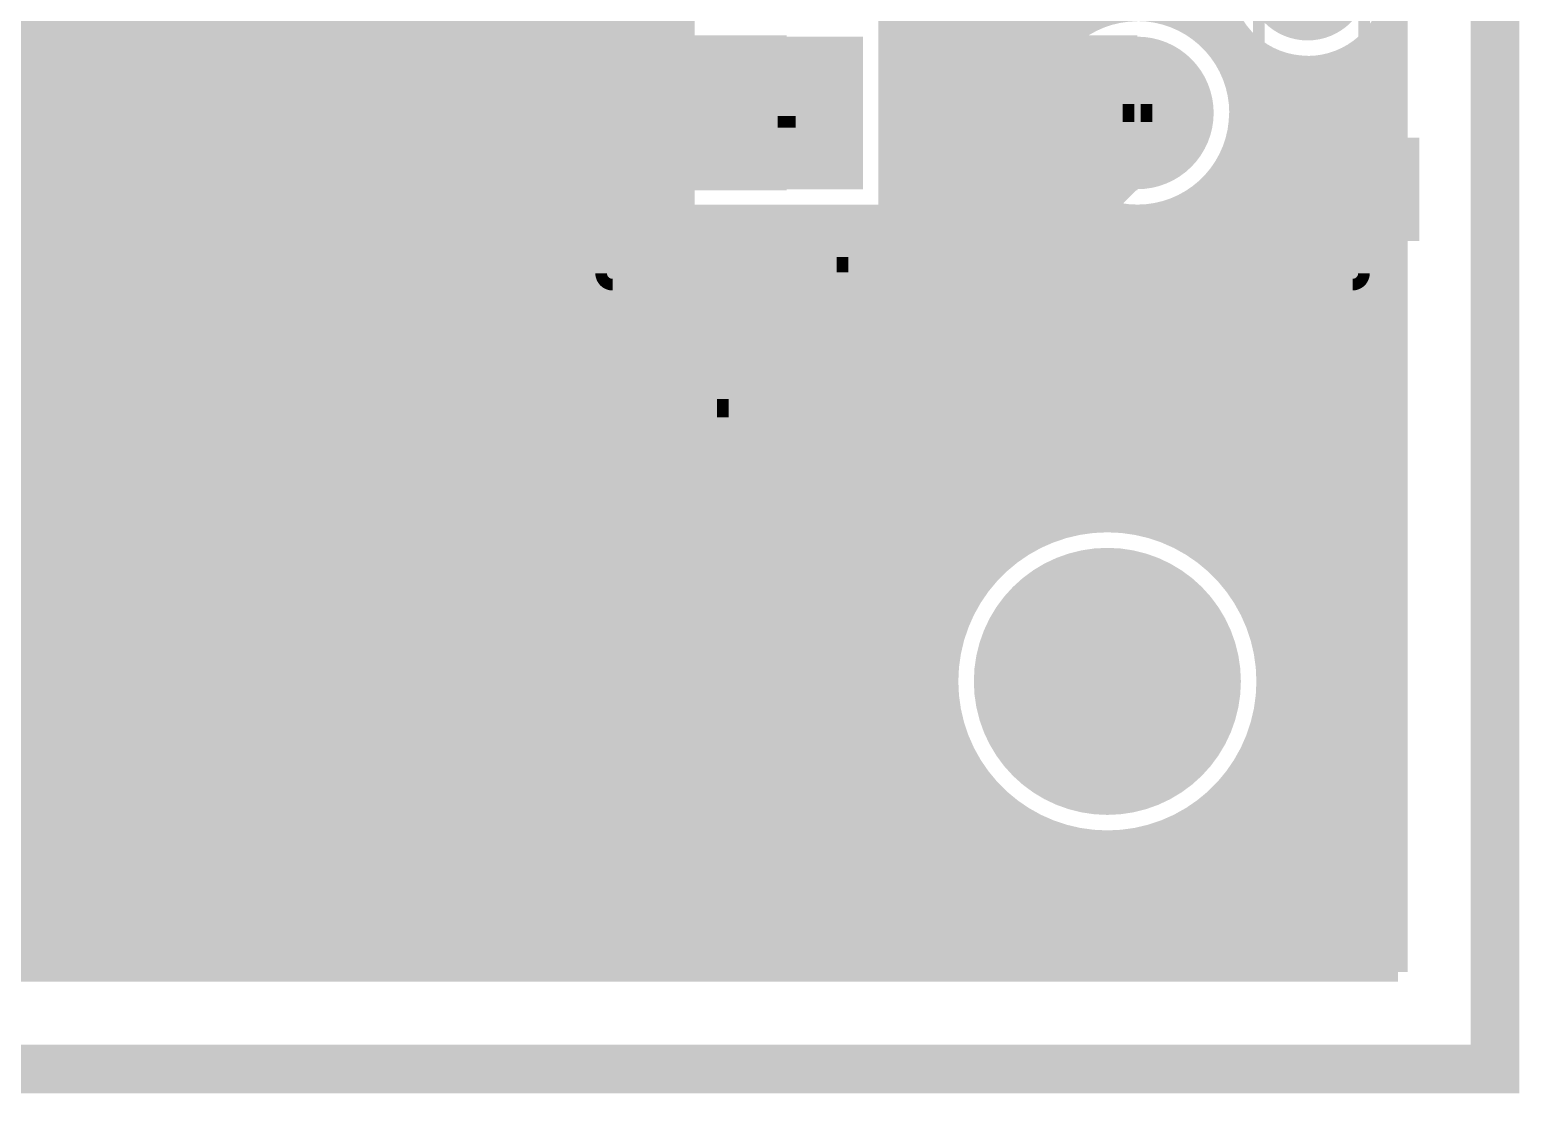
# Model space of a CAD drawing. Extents: x -5 to 112, y -62 to 71.
# Drawn here: x 92.56 to 112.08, y -5.4 to 8.54 of the extents above; entities that cross this region are included whole.
import ezdxf

# ---------------------------------------------------------------- set-up
doc = ezdxf.new("R2010")
doc.units = 0
doc.header["$MEASUREMENT"] = 0
doc.layers.get('0').update_dxf_attribs({"linetype": 'CONTINUOUS'})
for name, color, linetype in [('25-336-0_BOT', 7, 'CONTINUOUS'), ('25-336-0_DRD', 7, 'CONTINUOUS'), ('25-336-0_DRL', 2, 'CONTINUOUS'), ('25-336-0_IN1', 4, 'CONTINUOUS'), ('25-336-0_IN2', 3, 'CONTINUOUS'), ('25-336-0_SMB', 5, 'CONTINUOUS'), ('25-336-0_SMT', 10, 'CONTINUOUS'), ('25-336-0_SST', 9, 'CONTINUOUS'), ('25-336-0_TOP', 12, 'CONTINUOUS'), ('THRUHOLE_NPT', 13, 'CONTINUOUS'), ('THRUHOLE_TAP', 8, 'CONTINUOUS')]:
    doc.layers.add(name, color=color, linetype=linetype)

# ---------------------------------------------------------------- blocks, each defined once
blk = doc.blocks.new('ROUND_1')
at = {"const_width": 1.75006}
blk.add_lwpolyline([(-0.87503, 0, 1), (0.87503, 0, 1)], format="xyb", close=True, dxfattribs=at)
blk = doc.blocks.new('SQUARE_19')
blk.add_solid([(0.99949, 0.99949), (0.99949, -0.99949), (-0.99949, 0.99949), (-0.99949, -0.99949)])
blk = doc.blocks.new('ROUND_30')
at = {"const_width": 0.99949}
blk.add_lwpolyline([(-0.499744, 0, 1), (0.499744, 0, 1)], format="xyb", close=True, dxfattribs=at)
blk = doc.blocks.new('ROUND_31')
at = {"const_width": 0.8001}
blk.add_lwpolyline([(-0.40005, 0, 1), (0.40005, 0, 1)], format="xyb", close=True, dxfattribs=at)
blk = doc.blocks.new('ROUND_59')
at = {"const_width": 0.50038}
blk.add_lwpolyline([(-0.25019, 0, 1), (0.25019, 0, 1)], format="xyb", close=True, dxfattribs=at)
blk = doc.blocks.new('ROUND_70')
at = {"const_width": 0.7493}
blk.add_lwpolyline([(-0.37465, 0, 1), (0.37465, 0, 1)], format="xyb", close=True, dxfattribs=at)

msp = doc.modelspace()

# ---------------------------------------------------------------- linework, layer by layer
at = {"layer": '25-336-0_BOT'}
for points, const_width in [([(107.0737, 7.44982), (106.63682, 7.44982), (103.759, 4.572), (98.298, 4.572), (92.71, 10.16)], 2.032), ([(93.32468, -2.90068), (92.68968, -2.90068), (92.583, -3.1115), (92.583, -3.32232), (92.68968, -3.53568), (93.32468, -3.53568), (93.42882, -3.32232), (93.42882, -3.1115), (93.00718, -2.26568)], 0.1524), ([(94.68612, -3.32232), (94.4753, -3.53568), (94.05112, -3.53568), (93.8403, -3.32232), (93.8403, -3.1115), (94.26448, -2.68732), (93.8403, -2.26568), (94.68612, -2.26568)], 0.1524), ([(95.94342, -3.32232), (95.7326, -3.53568), (95.30842, -3.53568), (95.0976, -3.32232), (95.0976, -3.1115), (95.52178, -2.68732), (95.0976, -2.26568), (95.94342, -2.26568)], 0.1524), ([(98.45802, -3.32232), (98.35388, -3.53568), (97.71888, -3.53568), (97.6122, -3.32232), (97.6122, -2.90068), (97.82302, -2.68732), (98.45802, -2.68732), (98.45802, -2.26568), (97.6122, -2.26568)], 0.1524), ([(98.8695, -3.53568), (99.71532, -3.53568), (98.8695, -2.68732), (98.8695, -2.4765), (98.97618, -2.26568), (99.61118, -2.26568), (99.71532, -2.4765)], 0.1524), ([(96.3549, -2.90068), (97.20072, -2.90068)], 0.1524)]:
    msp.add_lwpolyline(points, dxfattribs=dict(at, const_width=const_width))
at = {"layer": '25-336-0_DRD'}
for points, const_width in [([(-5.08, 7.62), (-5.08, 71.12), (111.76, 71.12), (111.76, -5.08), (-5.08, -5.08), (-5.08, 7.62)], 0.635), ([(109.30382, 9.83488), (109.30382, 8.56488)], 0.254), ([(102.4763, 8.08482), (101.8413, 7.44982)], 0.254), ([(103.1113, 7.44982), (102.4763, 8.08482)], 0.254), ([(107.0737, 8.08482), (106.4387, 7.44982)], 0.254), ([(107.7087, 7.44982), (107.0737, 8.08482)], 0.254), ([(101.8413, 7.44982), (102.4763, 6.81482)], 0.254), ([(102.4763, 6.81482), (103.1113, 7.44982)], 0.254), ([(106.4387, 7.44982), (107.0737, 6.81482)], 0.254), ([(107.0737, 6.81482), (107.7087, 7.44982)], 0.254), ([(106.045, 0.635), (106.045, -0.635)], 0.254), ([(107.315, 0.635), (106.045, 0.635)], 0.254), ([(107.315, 0.635), (106.045, -0.635)], 0.254), ([(107.315, -0.635), (106.045, 0.635)], 0.254), ([(107.315, -0.635), (107.315, 0.635)], 0.254), ([(106.045, -0.635), (107.315, -0.635)], 0.254)]:
    msp.add_lwpolyline(points, dxfattribs=dict(at, const_width=const_width))
at = {"layer": '25-336-0_DRL', "const_width": 0.635}
msp.add_lwpolyline([(-5.08, 7.62), (-5.08, 71.12), (111.76, 71.12), (111.76, -5.08), (-5.08, -5.08), (-5.08, 7.62)], dxfattribs=at)
at = {"layer": '25-336-0_IN1', "const_width": 0.254}
for points in [[(110.49, 34.163), (110.49, -3.81)], [(103.9368, 31.22676), (103.9368, -3.81)], [(105.537, 31.17342), (105.537, 1.73736)], [(104.1654, 31.09214), (104.1654, -3.81)], [(104.394, 31.00578), (104.394, -3.81)], [(104.6226, 30.9626), (104.6226, 0.30734)], [(104.8512, 30.95752), (104.8512, 0.9906)], [(105.0798, 30.988), (105.0798, 1.32842)], [(105.3084, 31.05658), (105.3084, 1.56464)], [(100.965, 25.146), (100.965, -3.81)], [(100.7364, 24.9174), (100.7364, -3.81)], [(100.5078, 24.6888), (100.5078, -3.81)], [(100.2792, 24.4602), (100.2792, -3.81)], [(100.0506, 24.2316), (100.0506, -3.81)], [(99.822, 24.003), (99.822, -3.81)], [(99.5934, 23.7744), (99.5934, -3.81)], [(99.3648, 23.5458), (99.3648, -3.81)], [(99.1362, 23.3172), (99.1362, -3.81)], [(98.9076, 23.0886), (98.9076, -3.81)], [(98.679, 22.86), (98.679, -3.81)], [(98.4504, 22.6314), (98.4504, -3.81)], [(98.2218, 22.4028), (98.2218, -3.81)], [(97.9932, 22.1742), (97.9932, -3.81)], [(94.3356, 21.971), (94.3356, -3.81)], [(94.5642, 21.971), (94.5642, -3.81)], [(94.7928, 21.971), (94.7928, -3.81)], [(95.0214, 21.971), (95.0214, -3.81)], [(95.25, 21.14296), (95.25, -3.81)], [(97.7646, 21.07692), (97.7646, -3.81)], [(95.4786, 20.73656), (95.4786, -3.81)], [(97.536, 20.70608), (97.536, -3.81)], [(95.7072, 20.51558), (95.7072, -3.81)], [(95.9358, 20.37588), (95.9358, -3.81)], [(97.3074, 20.4978), (97.3074, -3.81)], [(96.1644, 20.29206), (96.1644, -3.81)], [(96.393, 20.24888), (96.393, -3.81)], [(96.6216, 20.24634), (96.6216, -3.81)], [(96.8502, 20.28444), (96.8502, -3.81)], [(97.0788, 20.36572), (97.0788, -3.81)], [(105.7656, 10.7188), (105.7656, 7.68096)], [(105.9942, 10.17524), (105.9942, 8.22452)], [(108.0516, 10.04824), (108.0516, 8.35152)], [(94.107, 9.8552), (94.107, -3.81)], [(106.2228, 9.92886), (106.2228, 8.4709)], [(107.823, 9.85012), (107.823, 8.5471)], [(106.4514, 9.77646), (106.4514, 8.6233)], [(93.8784, 9.3345), (93.8784, -3.81)], [(93.6498, 9.0805), (93.6498, -3.81)], [(93.4212, 8.91794), (93.4212, -3.81)], [(92.5068, 8.74522), (92.5068, -3.81)], [(92.7354, 8.72998), (92.7354, -3.81)], [(92.964, 8.75284), (92.964, -3.81)], [(93.1926, 8.8138), (93.1926, -3.81)], [(101.14534, 8.78078), (101.14534, 6.11886)], [(103.80472, 8.78078), (103.80472, 6.11886)], [(108.2802, 8.7249), (108.2802, 8.00862)], [(110.3376, 8.74268), (110.3376, -3.81)], [(101.14534, 8.5344), (52.48148, 8.5344)], [(106.30662, 8.5344), (103.80472, 8.5344)], [(108.39196, 8.5344), (107.84332, 8.5344)], [(110.49, 8.5344), (110.21568, 8.5344)], [(101.14534, 8.3058), (52.37226, 8.3058)], [(106.0577, 8.3058), (103.80472, 8.3058)], [(108.61294, 8.3058), (108.09224, 8.3058)], [(108.5088, 8.39724), (108.5088, 0.9906)], [(110.49, 8.3058), (109.9947, 8.3058)], [(110.109, 8.4074), (110.109, -3.81)], [(101.14534, 8.0772), (52.18176, 8.0772)], [(105.90276, 8.0772), (103.80472, 8.0772)], [(109.1819, 8.0772), (108.24718, 8.0772)], [(108.7374, 8.22198), (108.7374, 0.30734)], [(108.966, 8.12292), (108.966, -3.81)], [(109.1946, 8.07466), (109.1946, -3.81)], [(109.4232, 8.0772), (109.4232, -3.81)], [(110.49, 8.0772), (109.42828, 8.0772)], [(109.6518, 8.12546), (109.6518, -3.81)], [(109.8804, 8.22706), (109.8804, -3.81)], [(101.14534, 7.8486), (51.8033, 7.8486)], [(105.80624, 7.8486), (103.80472, 7.8486)], [(110.49, 7.8486), (108.34116, 7.8486)], [(101.14534, 7.62), (32.9692, 7.62)], [(105.75544, 7.62), (103.80472, 7.62)], [(110.49, 7.62), (108.39196, 7.62)], [(101.14534, 7.3914), (32.9692, 7.3914)], [(105.74528, 7.3914), (103.80472, 7.3914)], [(110.49, 7.3914), (108.40212, 7.3914)], [(101.14534, 7.1628), (32.9692, 7.1628)], [(105.77576, 7.1628), (103.80472, 7.1628)], [(105.7656, 7.21868), (105.7656, 1.8669)], [(110.49, 7.1628), (108.37164, 7.1628)], [(101.14534, 6.9342), (32.9692, 6.9342)], [(105.84942, 6.9342), (103.80472, 6.9342)], [(110.49, 6.9342), (108.30052, 6.9342)], [(101.14534, 6.7056), (32.9692, 6.7056)], [(105.97388, 6.7056), (103.80472, 6.7056)], [(110.49, 6.7056), (108.17606, 6.7056)], [(108.2802, 6.88848), (108.2802, 1.32842)], [(105.9942, 6.67512), (105.9942, 1.96342)], [(108.0516, 6.54812), (108.0516, 1.56464)], [(101.14534, 6.477), (32.9692, 6.477)], [(106.16946, 6.477), (103.80472, 6.477)], [(106.2228, 6.42874), (106.2228, 2.02946)], [(107.823, 6.35), (107.823, 1.73736)], [(110.49, 6.477), (107.98048, 6.477)], [(101.14534, 6.2484), (32.9692, 6.2484)], [(106.50474, 6.2484), (103.80472, 6.2484)], [(106.4514, 6.27634), (106.4514, 2.06756)], [(106.68, 6.17982), (106.68, 2.08026)], [(106.9086, 6.13156), (106.9086, 2.06756)], [(107.1372, 6.1214), (107.1372, 2.02946)], [(107.3658, 6.15188), (107.3658, 1.96342)], [(107.5944, 6.22554), (107.5944, 1.8669)], [(110.49, 6.2484), (107.64266, 6.2484)], [(110.49, 6.0198), (32.9692, 6.0198)], [(103.80472, 6.11886), (101.14534, 6.11886)], [(101.1936, 6.11886), (101.1936, -3.81)], [(101.4222, 6.11886), (101.4222, -3.81)], [(101.6508, 6.11886), (101.6508, -3.81)], [(101.8794, 6.11886), (101.8794, -3.81)], [(102.108, 6.11886), (102.108, -3.81)], [(102.3366, 6.11886), (102.3366, -3.81)], [(102.5652, 6.11886), (102.5652, -3.81)], [(102.7938, 6.11886), (102.7938, -3.81)], [(103.0224, 6.11886), (103.0224, -3.81)], [(103.251, 6.11886), (103.251, -3.81)], [(103.4796, 6.11886), (103.4796, -3.81)], [(103.7082, 6.11886), (103.7082, -3.81)], [(110.49, 5.7912), (32.9692, 5.7912)], [(110.49, 5.5626), (32.9692, 5.5626)], [(110.49, 5.334), (32.9692, 5.334)], [(110.49, 5.1054), (32.9692, 5.1054)], [(110.49, 4.8768), (32.9692, 4.8768)], [(110.49, 4.6482), (40.07358, 4.6482)], [(110.49, 4.4196), (40.67556, 4.4196)], [(110.49, 4.191), (41.0464, 4.191)], [(110.49, 3.9624), (41.32072, 3.9624)], [(110.49, 3.7338), (41.53916, 3.7338)], [(110.49, 3.5052), (41.71188, 3.5052)], [(110.49, 3.2766), (41.85412, 3.2766)], [(110.49, 3.048), (41.96842, 3.048)], [(110.49, 2.8194), (42.05732, 2.8194)], [(110.49, 2.5908), (42.12336, 2.5908)], [(110.49, 2.3622), (42.17162, 2.3622)], [(110.49, 2.1336), (42.19956, 2.1336)], [(105.84434, 1.905), (42.20972, 1.905)], [(110.49, 1.905), (107.51566, 1.905)], [(105.4481, 1.6764), (42.19956, 1.6764)], [(110.49, 1.6764), (107.9119, 1.6764)], [(105.18648, 1.4478), (42.17162, 1.4478)], [(110.49, 1.4478), (108.17352, 1.4478)], [(104.99344, 1.2192), (42.12336, 1.2192)], [(110.49, 1.2192), (108.36402, 1.2192)], [(104.8512, 0.9906), (51.92522, 0.9906)], [(110.49, 0.9906), (108.5088, 0.9906)], [(104.74452, 0.762), (52.2351, 0.762)], [(110.49, 0.762), (108.61548, 0.762)], [(104.66832, 0.5334), (52.40274, 0.5334)], [(110.49, 0.5334), (108.68914, 0.5334)], [(104.6226, 0.3048), (52.49672, 0.3048)], [(110.49, 0.3048), (108.7374, 0.3048)], [(104.59974, 0.0762), (52.53736, 0.0762)], [(110.49, 0.0762), (108.75772, 0.0762)], [(104.60482, -0.1524), (52.52974, -0.1524)], [(104.6226, -0.30734), (104.6226, -3.81)], [(108.7374, -0.30734), (108.7374, -3.81)], [(110.49, -0.1524), (108.75518, -0.1524)], [(104.6353, -0.381), (52.47132, -0.381)], [(110.49, -0.381), (108.7247, -0.381)], [(104.69118, -0.6096), (52.35702, -0.6096)], [(110.49, -0.6096), (108.66882, -0.6096)], [(104.775, -0.8382), (52.15382, -0.8382)], [(110.49, -0.8382), (108.58246, -0.8382)], [(104.89438, -1.0668), (51.72202, -1.0668)], [(104.8512, -0.9906), (104.8512, -3.81)], [(110.49, -1.0668), (108.46562, -1.0668)], [(108.5088, -0.9906), (108.5088, -3.81)], [(105.05186, -1.2954), (57.85358, -1.2954)], [(110.49, -1.2954), (108.30814, -1.2954)], [(105.0798, -1.32842), (105.0798, -3.81)], [(108.2802, -1.32842), (108.2802, -3.81)], [(105.26268, -1.524), (58.15584, -1.524)], [(105.3084, -1.56464), (105.3084, -3.81)], [(108.0516, -1.56464), (108.0516, -3.81)], [(110.49, -1.524), (108.09478, -1.524)], [(105.55986, -1.7526), (58.3438, -1.7526)], [(105.537, -1.73736), (105.537, -3.81)], [(105.7656, -1.8669), (105.7656, -3.81)], [(107.5944, -1.8669), (107.5944, -3.81)], [(110.49, -1.7526), (107.80014, -1.7526)], [(107.823, -1.73736), (107.823, -3.81)], [(106.045, -1.9812), (58.46572, -1.9812)], [(105.9942, -1.96342), (105.9942, -3.81)], [(106.2228, -2.02946), (106.2228, -3.81)], [(106.4514, -2.06756), (106.4514, -3.81)], [(106.9086, -2.06756), (106.9086, -3.81)], [(107.1372, -2.02946), (107.1372, -3.81)], [(110.49, -1.9812), (107.315, -1.9812)], [(107.3658, -1.96342), (107.3658, -3.81)], [(110.49, -2.2098), (58.54192, -2.2098)], [(106.68, -2.08026), (106.68, -3.81)], [(110.49, -2.4384), (58.57494, -2.4384)], [(110.49, -2.667), (58.57494, -2.667)], [(110.49, -2.8956), (58.5343, -2.8956)], [(110.49, -3.1242), (58.45556, -3.1242)], [(110.49, -3.3528), (58.32602, -3.3528)], [(110.49, -3.5814), (58.13044, -3.5814)], [(110.49, -3.81), (57.80786, -3.81)]]:
    msp.add_lwpolyline(points, dxfattribs=at)
for points in [[(108.17606, 9.19988, 0.4142136), (109.30382, 8.07212)], [(109.30382, 8.06958, 0.4142136), (110.43412, 9.19988)], [(107.0737, 8.77824, 0.4142136), (105.74528, 7.44982)], [(108.40466, 7.44982, 0.4142136), (107.0737, 8.78078)], [(105.74528, 7.44982, 0.4142136), (107.0737, 6.1214)], [(107.0737, 6.1214, 0.4142136), (108.40212, 7.44982)], [(106.68, 2.08026, 0.4142136), (104.59974, 0)], [(108.76026, 0, 0.4142136), (106.68, 2.08026)], [(104.59974, 0, 0.4142136), (106.68, -2.08026)], [(106.68, -2.08026, 0.4142136), (108.76026, 0)]]:
    msp.add_lwpolyline(points, format="xyb", dxfattribs=at)
at = {"layer": '25-336-0_IN2', "const_width": 0.254}
for points in [[(110.49, 34.163), (110.49, -3.81)], [(103.9368, 31.22676), (103.9368, -3.81)], [(105.537, 31.17342), (105.537, 1.73736)], [(104.1654, 31.09214), (104.1654, -3.81)], [(104.394, 31.00578), (104.394, -3.81)], [(104.6226, 30.9626), (104.6226, 0.30734)], [(104.8512, 30.95752), (104.8512, 0.9906)], [(105.0798, 30.988), (105.0798, 1.32842)], [(105.3084, 31.05658), (105.3084, 1.56464)], [(100.965, 25.146), (100.965, -3.81)], [(100.7364, 24.9174), (100.7364, -3.81)], [(100.5078, 24.6888), (100.5078, -3.81)], [(100.2792, 24.4602), (100.2792, -3.81)], [(100.0506, 24.2316), (100.0506, -3.81)], [(99.822, 24.003), (99.822, -3.81)], [(99.5934, 23.7744), (99.5934, -3.81)], [(99.3648, 23.5458), (99.3648, -3.81)], [(99.1362, 23.3172), (99.1362, -3.81)], [(98.9076, 23.0886), (98.9076, -3.81)], [(98.679, 22.86), (98.679, -3.81)], [(98.4504, 22.6314), (98.4504, -3.81)], [(98.2218, 22.4028), (98.2218, -3.81)], [(97.9932, 22.1742), (97.9932, -3.81)], [(94.3356, 21.971), (94.3356, -3.81)], [(94.5642, 21.971), (94.5642, -3.81)], [(94.7928, 21.971), (94.7928, -3.81)], [(95.0214, 21.971), (95.0214, -3.81)], [(95.25, 21.14296), (95.25, -3.81)], [(97.7646, 21.07692), (97.7646, -3.81)], [(95.4786, 20.73656), (95.4786, -3.81)], [(97.536, 20.70608), (97.536, -3.81)], [(95.7072, 20.51558), (95.7072, -3.81)], [(95.9358, 20.37588), (95.9358, -3.81)], [(97.3074, 20.4978), (97.3074, -3.81)], [(96.1644, 20.29206), (96.1644, -3.81)], [(96.393, 20.24888), (96.393, -3.81)], [(96.6216, 20.24634), (96.6216, -3.81)], [(96.8502, 20.28444), (96.8502, -3.81)], [(97.0788, 20.36572), (97.0788, -3.81)], [(105.7656, 10.7188), (105.7656, 7.68096)], [(105.9942, 10.17524), (105.9942, 8.22452)], [(108.0516, 10.04824), (108.0516, 8.35152)], [(94.107, 9.8552), (94.107, -3.81)], [(106.2228, 9.92886), (106.2228, 8.4709)], [(107.823, 9.85012), (107.823, 8.5471)], [(106.4514, 9.77646), (106.4514, 8.6233)], [(93.8784, 9.3345), (93.8784, -3.81)], [(93.6498, 9.0805), (93.6498, -3.81)], [(93.4212, 8.91794), (93.4212, -3.81)], [(92.5068, 8.74522), (92.5068, -3.81)], [(92.7354, 8.72998), (92.7354, -3.81)], [(92.964, 8.75284), (92.964, -3.81)], [(93.1926, 8.8138), (93.1926, -3.81)], [(101.14534, 8.78078), (101.14534, 6.11886)], [(103.80472, 8.78078), (103.80472, 6.11886)], [(108.2802, 8.7249), (108.2802, 8.00862)], [(110.3376, 8.74268), (110.3376, -3.81)], [(101.14534, 8.5344), (52.48148, 8.5344)], [(106.30662, 8.5344), (103.80472, 8.5344)], [(108.39196, 8.5344), (107.84332, 8.5344)], [(110.49, 8.5344), (110.21568, 8.5344)], [(101.14534, 8.3058), (52.37226, 8.3058)], [(106.0577, 8.3058), (103.80472, 8.3058)], [(108.61294, 8.3058), (108.09224, 8.3058)], [(108.5088, 8.39724), (108.5088, 0.9906)], [(110.49, 8.3058), (109.9947, 8.3058)], [(110.109, 8.4074), (110.109, -3.81)], [(101.14534, 8.0772), (52.18176, 8.0772)], [(105.90276, 8.0772), (103.80472, 8.0772)], [(109.1819, 8.0772), (108.24718, 8.0772)], [(108.7374, 8.22198), (108.7374, 0.30734)], [(108.966, 8.12292), (108.966, -3.81)], [(109.1946, 8.07466), (109.1946, -3.81)], [(109.4232, 8.0772), (109.4232, -3.81)], [(110.49, 8.0772), (109.42828, 8.0772)], [(109.6518, 8.12546), (109.6518, -3.81)], [(109.8804, 8.22706), (109.8804, -3.81)], [(101.14534, 7.8486), (51.8033, 7.8486)], [(105.80624, 7.8486), (103.80472, 7.8486)], [(110.49, 7.8486), (108.34116, 7.8486)], [(101.14534, 7.62), (32.9692, 7.62)], [(105.75544, 7.62), (103.80472, 7.62)], [(110.49, 7.62), (108.39196, 7.62)], [(101.14534, 7.3914), (32.9692, 7.3914)], [(105.74528, 7.3914), (103.80472, 7.3914)], [(110.49, 7.3914), (108.40212, 7.3914)], [(101.14534, 7.1628), (32.9692, 7.1628)], [(105.77576, 7.1628), (103.80472, 7.1628)], [(105.7656, 7.21868), (105.7656, 1.8669)], [(110.49, 7.1628), (108.37164, 7.1628)], [(101.14534, 6.9342), (32.9692, 6.9342)], [(105.84942, 6.9342), (103.80472, 6.9342)], [(110.49, 6.9342), (108.30052, 6.9342)], [(101.14534, 6.7056), (32.9692, 6.7056)], [(105.97388, 6.7056), (103.80472, 6.7056)], [(110.49, 6.7056), (108.17606, 6.7056)], [(108.2802, 6.88848), (108.2802, 1.32842)], [(105.9942, 6.67512), (105.9942, 1.96342)], [(108.0516, 6.54812), (108.0516, 1.56464)], [(101.14534, 6.477), (32.9692, 6.477)], [(106.16946, 6.477), (103.80472, 6.477)], [(106.2228, 6.42874), (106.2228, 2.02946)], [(107.823, 6.35), (107.823, 1.73736)], [(110.49, 6.477), (107.98048, 6.477)], [(101.14534, 6.2484), (32.9692, 6.2484)], [(106.50474, 6.2484), (103.80472, 6.2484)], [(106.4514, 6.27634), (106.4514, 2.06756)], [(106.68, 6.17982), (106.68, 2.08026)], [(106.9086, 6.13156), (106.9086, 2.06756)], [(107.1372, 6.1214), (107.1372, 2.02946)], [(107.3658, 6.15188), (107.3658, 1.96342)], [(107.5944, 6.22554), (107.5944, 1.8669)], [(110.49, 6.2484), (107.64266, 6.2484)], [(110.49, 6.0198), (32.9692, 6.0198)], [(103.80472, 6.11886), (101.14534, 6.11886)], [(101.1936, 6.11886), (101.1936, -3.81)], [(101.4222, 6.11886), (101.4222, -3.81)], [(101.6508, 6.11886), (101.6508, -3.81)], [(101.8794, 6.11886), (101.8794, -3.81)], [(102.108, 6.11886), (102.108, -3.81)], [(102.3366, 6.11886), (102.3366, -3.81)], [(102.5652, 6.11886), (102.5652, -3.81)], [(102.7938, 6.11886), (102.7938, -3.81)], [(103.0224, 6.11886), (103.0224, -3.81)], [(103.251, 6.11886), (103.251, -3.81)], [(103.4796, 6.11886), (103.4796, -3.81)], [(103.7082, 6.11886), (103.7082, -3.81)], [(110.49, 5.7912), (32.9692, 5.7912)], [(110.49, 5.5626), (32.9692, 5.5626)], [(110.49, 5.334), (32.9692, 5.334)], [(110.49, 5.1054), (32.9692, 5.1054)], [(110.49, 4.8768), (32.9692, 4.8768)], [(110.49, 4.6482), (40.07358, 4.6482)], [(110.49, 4.4196), (40.67556, 4.4196)], [(110.49, 4.191), (41.0464, 4.191)], [(110.49, 3.9624), (41.32072, 3.9624)], [(110.49, 3.7338), (41.53916, 3.7338)], [(110.49, 3.5052), (41.71188, 3.5052)], [(110.49, 3.2766), (41.85412, 3.2766)], [(110.49, 3.048), (41.96842, 3.048)], [(110.49, 2.8194), (42.05732, 2.8194)], [(110.49, 2.5908), (42.12336, 2.5908)], [(110.49, 2.3622), (42.17162, 2.3622)], [(110.49, 2.1336), (42.19956, 2.1336)], [(105.84434, 1.905), (42.20972, 1.905)], [(110.49, 1.905), (107.51566, 1.905)], [(105.4481, 1.6764), (42.19956, 1.6764)], [(110.49, 1.6764), (107.9119, 1.6764)], [(105.18648, 1.4478), (42.17162, 1.4478)], [(110.49, 1.4478), (108.17352, 1.4478)], [(104.99344, 1.2192), (42.12336, 1.2192)], [(110.49, 1.2192), (108.36402, 1.2192)], [(104.8512, 0.9906), (51.92522, 0.9906)], [(110.49, 0.9906), (108.5088, 0.9906)], [(104.74452, 0.762), (52.2351, 0.762)], [(110.49, 0.762), (108.61548, 0.762)], [(104.66832, 0.5334), (52.40274, 0.5334)], [(110.49, 0.5334), (108.68914, 0.5334)], [(104.6226, 0.3048), (52.49672, 0.3048)], [(110.49, 0.3048), (108.7374, 0.3048)], [(104.59974, 0.0762), (52.53736, 0.0762)], [(110.49, 0.0762), (108.75772, 0.0762)], [(104.60482, -0.1524), (52.52974, -0.1524)], [(104.6226, -0.30734), (104.6226, -3.81)], [(108.7374, -0.30734), (108.7374, -3.81)], [(110.49, -0.1524), (108.75518, -0.1524)], [(104.6353, -0.381), (52.47132, -0.381)], [(110.49, -0.381), (108.7247, -0.381)], [(104.69118, -0.6096), (52.35702, -0.6096)], [(110.49, -0.6096), (108.66882, -0.6096)], [(104.775, -0.8382), (52.15382, -0.8382)], [(110.49, -0.8382), (108.58246, -0.8382)], [(104.89438, -1.0668), (51.72202, -1.0668)], [(104.8512, -0.9906), (104.8512, -3.81)], [(110.49, -1.0668), (108.46562, -1.0668)], [(108.5088, -0.9906), (108.5088, -3.81)], [(105.05186, -1.2954), (57.85358, -1.2954)], [(110.49, -1.2954), (108.30814, -1.2954)], [(105.0798, -1.32842), (105.0798, -3.81)], [(108.2802, -1.32842), (108.2802, -3.81)], [(105.26268, -1.524), (58.15584, -1.524)], [(105.3084, -1.56464), (105.3084, -3.81)], [(108.0516, -1.56464), (108.0516, -3.81)], [(110.49, -1.524), (108.09478, -1.524)], [(105.55986, -1.7526), (58.3438, -1.7526)], [(105.537, -1.73736), (105.537, -3.81)], [(105.7656, -1.8669), (105.7656, -3.81)], [(107.5944, -1.8669), (107.5944, -3.81)], [(110.49, -1.7526), (107.80014, -1.7526)], [(107.823, -1.73736), (107.823, -3.81)], [(106.045, -1.9812), (58.46572, -1.9812)], [(105.9942, -1.96342), (105.9942, -3.81)], [(106.2228, -2.02946), (106.2228, -3.81)], [(106.4514, -2.06756), (106.4514, -3.81)], [(106.9086, -2.06756), (106.9086, -3.81)], [(107.1372, -2.02946), (107.1372, -3.81)], [(110.49, -1.9812), (107.315, -1.9812)], [(107.3658, -1.96342), (107.3658, -3.81)], [(110.49, -2.2098), (58.54192, -2.2098)], [(106.68, -2.08026), (106.68, -3.81)], [(110.49, -2.4384), (58.57494, -2.4384)], [(110.49, -2.667), (58.57494, -2.667)], [(110.49, -2.8956), (58.5343, -2.8956)], [(110.49, -3.1242), (58.45556, -3.1242)], [(110.49, -3.3528), (58.32602, -3.3528)], [(110.49, -3.5814), (58.13044, -3.5814)], [(110.49, -3.81), (57.80786, -3.81)]]:
    msp.add_lwpolyline(points, dxfattribs=at)
for points in [[(108.17606, 9.19988, 0.4142136), (109.30382, 8.07212)], [(109.30382, 8.06958, 0.4142136), (110.43412, 9.19988)], [(107.0737, 8.77824, 0.4142136), (105.74528, 7.44982)], [(108.40466, 7.44982, 0.4142136), (107.0737, 8.78078)], [(105.74528, 7.44982, 0.4142136), (107.0737, 6.1214)], [(107.0737, 6.1214, 0.4142136), (108.40212, 7.44982)], [(106.68, 2.08026, 0.4142136), (104.59974, 0)], [(108.76026, 0, 0.4142136), (106.68, 2.08026)], [(104.59974, 0, 0.4142136), (106.68, -2.08026)], [(106.68, -2.08026, 0.4142136), (108.76026, 0)]]:
    msp.add_lwpolyline(points, format="xyb", dxfattribs=at)
at = {"layer": '25-336-0_SST', "const_width": 0.1524}
for points in [[(110.0455, 5.34924), (110.0455, 20.04822)], [(99.84486, 9.75106), (99.84486, 8.8011), (99.9744, 8.8011), (100.04552, 8.8011), (100.04552, 7.9502), (100.04552, 6.94944), (100.04552, 5.34924)], [(100.88626, 5.85978), (104.06634, 5.85978), (104.06634, 9.03986), (100.88626, 9.03986), (100.88626, 5.85978)], [(105.48366, 5.85978), (109.32414, 5.85978), (109.32414, 7.04088), (108.66374, 7.04088), (108.66374, 9.03986), (105.48366, 9.03986), (105.48366, 5.85978)], [(100.04552, 6.94944), (100.14458, 6.94944), (100.14458, 7.9502), (100.04552, 7.9502)], [(102.1588, 7.76732), (102.7938, 7.76732), (102.7938, 7.13232), (102.59314, 7.33298), (102.59314, 7.56666), (102.35692, 7.56666), (102.1588, 7.76732), (102.1588, 7.13232), (102.35692, 7.33298), (102.35692, 7.56666)], [(102.59314, 7.56666), (102.7938, 7.76732)], [(107.3912, 7.13232), (106.7562, 7.13232), (106.95686, 7.33298), (107.19308, 7.33298), (107.3912, 7.13232), (107.3912, 7.76732), (107.19308, 7.56666), (106.95686, 7.56666), (106.7562, 7.76732), (106.7562, 7.13232)], [(107.3912, 7.76732), (106.7562, 7.76732)], [(106.95686, 7.56666), (106.95686, 7.33298)], [(107.19308, 7.56666), (107.19308, 7.33298)], [(102.59314, 7.33298), (102.35692, 7.33298)], [(102.1588, 7.13232), (102.7938, 7.13232)], [(110.0455, 5.84962), (110.6932, 5.84962), (110.6932, 7.05104), (110.0455, 7.05104)], [(103.20782, 5.461), (102.19182, 5.461), (102.362, 5.3594)], [(103.20782, 5.5626), (103.20782, 5.3594)], [(100.19538, 5.19938), (102.02418, 5.19938), (102.02418, 4.699), (103.42626, 4.699), (103.42626, 5.19938), (106.62412, 5.19938), (106.62412, 4.699), (108.02366, 4.699), (108.02366, 5.19938), (109.8931, 5.19938)], [(100.965, 3.87858), (100.79482, 3.87858), (100.62464, 3.81762), (100.62464, 3.5814), (100.79482, 3.52298), (101.64064, 3.52298)], [(101.64064, 3.46202), (101.64064, 3.70078)], [(100.965, 2.62382), (100.965, 3.0988), (101.64064, 2.86258), (101.64064, 2.7432), (100.62464, 2.7432)], [(93.92158, -1.03632), (94.1324, -1.24968), (94.55658, -1.24968), (94.7674, -1.03632), (94.7674, -0.8255), (94.34322, -0.40132), (94.7674, 0.02032), (93.92158, 0.02032)], [(95.17888, -1.03632), (95.3897, -1.24968), (95.81388, -1.24968), (96.0247, -1.03632), (96.0247, -0.8255), (95.60052, -0.40132), (96.0247, 0.02032), (95.17888, 0.02032)], [(96.54032, -0.61468), (97.17532, -0.61468), (97.282, -0.8255), (97.282, -1.03632), (97.17532, -1.24968), (96.54032, -1.24968), (96.43618, -1.03632), (96.43618, -0.8255), (96.85782, 0.02032)], [(99.26828, -1.24968), (99.05492, -1.03632), (98.95078, -0.8255), (98.95078, -0.40132), (99.05492, -0.1905), (99.26828, 0.02032), (99.4791, 0.02032), (99.68992, -0.1905), (99.7966, -0.40132), (99.7966, -0.8255), (99.68992, -1.03632), (99.4791, -1.24968), (99.26828, -1.24968)], [(93.5101, -0.61468), (92.66428, -0.61468)], [(98.5393, -0.61468), (97.69348, -0.61468)]]:
    msp.add_lwpolyline(points, dxfattribs=at)
for points in [[(100.04552, 5.34924, 0.4142136), (100.19538, 5.19938)], [(109.8931, 5.19938, 0.4142136), (110.04296, 5.34924)]]:
    msp.add_lwpolyline(points, format="xyb", dxfattribs=at)
at = {"layer": '25-336-0_TOP'}
for points, const_width in [([(80.01, 10.16), (80.01, 8.636), (84.074, 4.572), (103.632, 4.572), (104.775, 5.715), (104.775, 8.763), (106.96194, 10.94994), (107.0737, 10.94994)], 2.032), ([(102.4763, 7.44982), (86.53018, 7.44982), (85.09, 8.89), (85.09, 10.16)], 2.032), ([(93.92158, -1.03632), (94.1324, -1.24968), (94.55658, -1.24968), (94.7674, -1.03632), (94.7674, -0.8255), (94.34322, -0.40132), (94.7674, 0.02032), (93.92158, 0.02032)], 0.1524), ([(95.17888, -1.03632), (95.3897, -1.24968), (95.81388, -1.24968), (96.0247, -1.03632), (96.0247, -0.8255), (95.60052, -0.40132), (96.0247, 0.02032), (95.17888, 0.02032)], 0.1524), ([(96.54032, -0.61468), (97.17532, -0.61468), (97.282, -0.8255), (97.282, -1.03632), (97.17532, -1.24968), (96.54032, -1.24968), (96.43618, -1.03632), (96.43618, -0.8255), (96.85782, 0.02032)], 0.1524), ([(99.26828, -1.24968), (99.05492, -1.03632), (98.95078, -0.8255), (98.95078, -0.40132), (99.05492, -0.1905), (99.26828, 0.02032), (99.4791, 0.02032), (99.68992, -0.1905), (99.7966, -0.40132), (99.7966, -0.8255), (99.68992, -1.03632), (99.4791, -1.24968), (99.26828, -1.24968)], 0.1524), ([(93.5101, -0.61468), (92.66428, -0.61468)], 0.1524), ([(98.5393, -0.61468), (97.69348, -0.61468)], 0.1524)]:
    msp.add_lwpolyline(points, dxfattribs=dict(at, const_width=const_width))

# ---------------------------------------------------------------- block references
at = {"layer": '25-336-0_BOT'}
for name, p in [('ROUND_31', (109.30382, 9.19988)), ('SQUARE_19', (102.4763, 7.44982)), ('ROUND_30', (107.0737, 7.44982)), ('ROUND_1', (106.68, 0))]:
    msp.add_blockref(name, p, dxfattribs=at)
at = {"layer": '25-336-0_DRL'}
for name, p in [('ROUND_31', (109.30382, 9.19988)), ('ROUND_59', (102.4763, 7.44982)), ('ROUND_59', (107.0737, 7.44982)), ('ROUND_1', (106.68, 0))]:
    msp.add_blockref(name, p, dxfattribs=at)
at = {"layer": '25-336-0_IN1'}
for name, p in [('ROUND_31', (109.30382, 9.19988)), ('SQUARE_19', (102.4763, 7.44982)), ('ROUND_30', (107.0737, 7.44982)), ('ROUND_1', (106.68, 0))]:
    msp.add_blockref(name, p, dxfattribs=at)
at = {"layer": '25-336-0_IN2'}
for name, p in [('ROUND_31', (109.30382, 9.19988)), ('SQUARE_19', (102.4763, 7.44982)), ('ROUND_30', (107.0737, 7.44982)), ('ROUND_1', (106.68, 0))]:
    msp.add_blockref(name, p, dxfattribs=at)
at = {"layer": '25-336-0_SMB'}
for name, p in [('SQUARE_19', (102.4763, 7.44982)), ('ROUND_30', (107.0737, 7.44982))]:
    msp.add_blockref(name, p, dxfattribs=at)
at = {"layer": '25-336-0_SMT'}
for name, p in [('SQUARE_19', (102.4763, 7.44982)), ('ROUND_30', (107.0737, 7.44982)), ('ROUND_70', (101.6, -2.54))]:
    msp.add_blockref(name, p, dxfattribs=at)
at = {"layer": '25-336-0_TOP'}
for name, p in [('ROUND_31', (109.30382, 9.19988)), ('SQUARE_19', (102.4763, 7.44982)), ('ROUND_30', (107.0737, 7.44982)), ('ROUND_1', (106.68, 0)), ('ROUND_59', (101.6, -2.54))]:
    msp.add_blockref(name, p, dxfattribs=at)
at = {"layer": 'THRUHOLE_NPT'}
for name, p in [('ROUND_31', (109.30382, 9.19988)), ('ROUND_1', (106.68, 0))]:
    msp.add_blockref(name, p, dxfattribs=at)
at = {"layer": 'THRUHOLE_TAP'}
for p in [(102.4763, 7.44982), (107.0737, 7.44982)]:
    msp.add_blockref('ROUND_59', p, dxfattribs=at)

doc.saveas('drawing.dxf')
